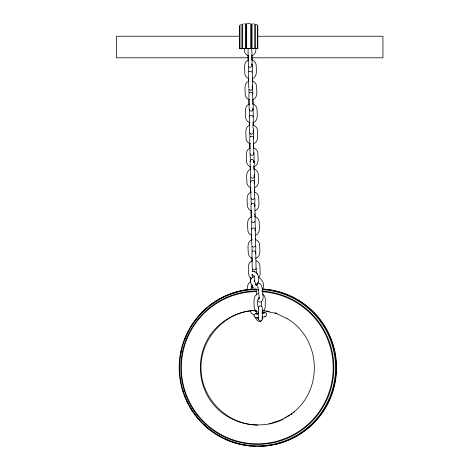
<?xml version="1.0" encoding="UTF-8"?>
<svg xmlns="http://www.w3.org/2000/svg" width="470" height="470" viewBox="0 0 470 470"><rect width="100%" height="100%" fill="white"/><g stroke="black" fill="none" stroke-linecap="round" stroke-linejoin="round"><path stroke-width="0.7" d="M258.594 318.648C258.993 316.41 256.379 301.235 262.36 307.169M258.594 318.037L258.659 319.659L259.552 320.834L261.003 321.028L262.166 320.129L262.425 307.797M248.765 88.325L248.471 73.273M249.171 109.387L248.883 94.329M249.617 132.364L249.364 116.648M250.022 153.42L249.729 138.368M250.463 176.397L250.175 161.339M250.874 197.459L250.581 182.401M251.315 220.43L251.027 205.378M251.791 245.052L251.503 229.995M252.231 267.965L251.944 252.913M254.834 205.613C255.369 203.257 251.591 202.3 251.068 204.72M255.145 220.359L254.84 205.149L254.605 206.118M255.751 253.148C256.291 250.792 252.508 249.834 251.985 252.255M248.389 66.017L248.031 50.361M249.682 132.969C252.208 136.911 254.681 131.224 253.4 128.657C251.614 128.01 256.279 111.519 249.547 116.184M253.542 138.245C253.724 136.306 250.81 135.483 249.958 137.24M254.693 197.488L254.323 181.673L253.406 180.521L252.449 180.28L251.103 180.874L250.569 182.248M255.615 245.082L255.245 229.266L254.329 228.114L253.365 227.874L252.02 228.467L251.485 229.842M256.056 268L255.762 252.684L255.521 253.653M247.267 290.072C247.261 287.07 247.479 283.281 250.616 281.8M250.522 277.741L250.381 281.659M251.156 289.473L251.427 286.23L251.368 286.577L252.508 285.143M256.215 285.255L256.332 283.904M250.163 161.187C251.844 156.316 255.668 162.074 254.106 165.035C253.066 165.37 257.102 183.153 250.534 177.002M253.495 138.638L253.547 138.139L253.788 153.954L253.307 154.83L251.967 155.423L250.598 154.883L250.087 154.025M253.653 138.679L253.489 130.037M255.422 230.312L255.057 221.217M258.594 319.159L258.659 318.66M252.396 285.073L252.314 285.619L252.478 285.043M254.852 280.925L254.658 281.154L254.74 277.882L254.135 275.996L254.605 276.63M254.658 281.113L254.734 280.784L254.593 281.248M248.072 49.703L248.254 49.233M254.158 183.141L254.399 182.172L254.393 183.23M254.64 197.988C254.276 199.85 251.374 199.909 250.939 198.064M255.081 220.965C254.722 222.827 251.814 222.886 251.385 221.035M255.081 230.735L255.316 229.765L255.31 230.823M255.557 245.587C255.234 247.197 252.848 247.567 252.061 246.121M256.003 268.499C255.639 270.362 252.737 270.414 252.302 268.57M254.323 183.177L254.429 174.687M254.769 206.154L254.887 198.34M251.773 221.276L251.662 229.765M255.686 253.683L255.803 245.869M261.661 320.188C259.751 324.041 255.674 319.383 255.204 316.945M210.29 334.987C195.972 355.696 197.294 385.1 213.409 404.447C229.489 423.881 258.195 430.332 281.189 420.18M256.667 285.09C261.949 278.328 263.259 293.715 262.883 295.278C264.028 298.05 261.737 304.66 258.277 301.223M248.701 72.145C249.429 70.67 251.832 70.941 252.214 72.544M249.106 93.207C249.834 91.726 252.237 92.002 252.625 93.606M253.459 162.491L253.994 161.11L253.988 162.168M253.624 162.514L254.17 161.034L253.929 153.014M258.882 277.418L260.022 275.209L260.18 273.84L259.816 264.569L258.277 262.019L256.132 260.762M262.836 288.427C265.192 285.09 262.213 279.45 258.988 277.588M258.124 318.648L258.124 317.62M210.284 334.993C220.753 320.452 237.996 310.4 256.109 310.564M263.529 313.402L264.639 312.697L261.884 313.19M291.653 413.753C323.654 390.505 321.333 339.046 287.393 318.754M293.627 412.66L294.696 411.667M257.237 283.968C260.597 280.096 258.212 270.573 252.355 271.443M259.328 298.62L258.741 299.331L259.14 296.541L257.877 286.835L257.983 287.158M262.63 311.451L263.764 310.505L265.174 307.915L265.315 298.75L264.592 296.088L262.477 293.991M291.659 413.747L280.984 420.045L269.21 423.899M281.882 419.957L283.14 419.211M285.026 418.1L286.277 417.36M287.534 416.62L289.42 415.509M290.677 414.769L291.929 414.023M254.728 24.088L254.728 48.527L254.082 48.486L257.795 48.31L257.795 25.762M256.855 284.186L255.469 284.438M258.153 293.603C252.613 295.489 254.223 302.551 254.153 306.928C254.194 309.36 255.944 311.634 258.33 312.203M259.37 297.269C256.291 298.967 257.801 306.129 258.459 308.014M240.54 24.687L240.869 24.546M251.709 55.748C255.004 54.855 256.379 51.201 255.815 48.069M248.348 60.137C242.978 62.146 244.935 69.102 244.811 73.367C244.905 75.664 246.48 77.861 248.701 78.537M252.155 78.666C257.907 76.921 256.191 69.636 256.15 65.23C256.062 62.727 254.205 60.495 251.791 59.878M248.753 81.198C243.384 83.208 245.34 90.164 245.217 94.429C245.317 96.726 246.885 98.923 249.112 99.599M252.56 99.722C258.318 97.983 256.596 90.698 256.555 86.292C256.467 83.789 254.611 81.557 252.196 80.94M249.2 104.17C243.83 106.185 245.781 113.141 245.663 117.4C245.745 119.903 247.602 122.141 250.022 122.758M253.001 122.699C258.759 120.954 257.043 113.669 256.996 109.269C256.914 106.766 255.057 104.528 252.643 103.911M249.605 125.231C244.236 127.241 246.192 134.203 246.069 138.462C246.157 140.965 248.013 143.203 250.428 143.82M253.412 143.761C259.164 142.016 257.448 134.731 257.407 130.325C257.319 127.822 255.463 125.59 253.048 124.973M250.046 148.209C244.682 150.218 246.633 157.174 246.509 161.439C246.597 163.942 248.454 166.174 250.868 166.791M253.853 166.733C259.61 164.993 257.889 157.703 257.848 153.302C257.766 150.8 255.909 148.567 253.489 147.95M250.915 169.065C245.158 170.81 246.879 178.095 246.92 182.495C247.014 184.798 248.589 186.989 250.81 187.671M254.722 187.595C260.086 185.585 258.136 178.624 258.259 174.364C258.171 171.861 256.315 169.623 253.9 169.006M251.356 192.042C245.599 193.781 247.32 201.072 247.361 205.472C247.461 207.775 249.03 209.967 251.256 210.642M255.163 210.566C260.533 208.557 258.576 201.601 258.7 197.335C258.612 194.833 256.755 192.6 254.341 191.983M251.832 216.658C246.074 218.403 247.796 225.688 247.837 230.094C247.937 232.392 249.505 234.583 251.732 235.264M255.639 235.188C261.009 233.179 259.052 226.217 259.176 221.958C259.088 219.455 257.231 217.216 254.816 216.605M252.278 239.577C246.521 241.316 248.236 248.601 248.283 253.007C248.377 255.304 249.952 257.501 252.173 258.177M255.621 258.3C261.379 256.561 259.657 249.276 259.616 244.87C259.534 242.367 257.678 240.135 255.257 239.518M252.226 260.838C250.028 261.602 248.542 263.852 248.536 266.155C249.112 270.15 247.144 275.878 251.244 278.575M239.959 25.069L239.959 48.398L239.653 48.31L239.653 25.762M253.835 276.989C248.36 278.14 250.939 285.014 253.371 287.863M254.793 280.713L254.205 280.96L254.293 280.449L256.315 285.425L256.103 285.178L257.507 286.019M256.185 317.544L256.591 317.456M257.448 313.414C251.826 313.143 253.671 319.782 258.823 317.485M262.454 316.974C265.738 318.102 269.245 313.008 264.692 312.632M243.877 23.894L244.476 23.806M262.002 312.756L265.186 312.62M258.253 313.696L255.562 313.825L256.896 314.166M242.726 24.088L242.726 48.527A39.827 5.699 0 0 0 245.087 48.569L246.674 48.516M242.726 48.527L243.366 48.486L239.959 48.398M247.355 23.518L249.752 23.512M264.769 316.428L265.262 316.416M251.256 287.628L252.572 287.928M262.936 312.668L263.412 312.662M257.407 317.585L257.889 317.573M250.78 48.516L252.367 48.569A39.827 5.699 0 0 0 254.728 48.527M239.77 36.231L116.431 36.231L116.431 57.804L248.583 57.804M258.13 36.231L382.944 36.231L382.944 57.804L251.52 57.804M239.653 48.31L242.109 48.31A27.125 3.877 0 0 0 248.724 48.439A27.125 3.877 0 0 0 255.345 48.31L257.795 48.31M256.279 310.47C225.388 310.482 199.28 339.534 201.072 370.143C202.094 399.67 228.203 425.033 257.777 425.027M262.842 310.535L265.027 310.553M262.671 310.629L276.201 313.431L287.399 318.76M258.993 289.996L256.538 289.708M253.277 23.847L253.865 23.935M255.833 311.493L254.117 310.459M266.443 310.882L269.287 311.539M274.968 312.85L277.1 313.343M256.197 24.417L256.908 24.687M257.472 48.392L257.495 25.069M248.26 55.625C245.164 54.731 243.959 51.242 244.324 48.298M254.047 315.018L251.65 313.502L250.24 311.075M254.205 271.731L254.617 271.966M252.819 287.887L251.556 286.471M255.78 311.028L255.022 310.441L257.272 313.649M252.701 274.862L252.32 274.58L254.405 276.366M251.72 64.102L252.325 65.559L252.455 72.292M251.556 64.09C253.618 65.988 249.987 68.931 248.589 66.481M251.996 87.003C254.064 88.9 250.428 91.844 249.03 89.394M257.125 273.658L257.401 274.022M257.472 274.116L257.725 274.457M257.989 282.423L258.183 282.734M257.49 314.06L257.319 313.731L257.548 314.348M252.108 274.926L251.92 274.556L252.725 277.412M252.437 85.552L252.872 94.023M251.573 49.168L251.773 49.632M249.235 109.992C256.038 116.125 251.955 96.327 252.696 94.1M253.16 131.435L253.436 132.393L253.365 130.396M254.012 175.469L254.276 176.274M262.166 318.196L262.36 318.66M250.663 278.187L250.827 279.221M253.083 108.981L253.318 117.001M252.919 108.923L252.995 109.416L252.966 108.858M253.771 152.956L253.829 153.296M258.594 307.668L258.659 308.167M256.232 290.36L256.796 295.089M251.85 50.125L252.143 65.448L252.114 64.883M252.29 73.044L252.584 88.36L252.513 86.362M251.215 217.61L251.074 210.349M256.238 268.276L256.332 272.994M251.908 55.254L252.002 60.131M252.349 78.167L252.419 81.651M252.76 99.229L252.854 104.105M253.201 122.206L253.254 124.991M253.612 143.262L253.706 148.138M254.053 166.239L254.117 169.723M254.499 189.387L254.552 192.171M254.969 213.756L255.022 216.541M255.445 238.378L255.474 239.77M248.507 66.305L248.624 72.368M248.953 89.388L249.03 93.43M249.341 109.669L249.476 116.401M249.787 132.752L249.881 137.463M250.193 153.702L250.34 161.11M250.651 177.46L250.745 182.172M251.056 198.411L251.174 204.474M251.973 245.945L252.09 252.008M252.419 269.028L252.472 271.719M248.078 55.331L248.172 60.201M248.524 78.243L248.589 81.727M248.93 99.305L249.035 104.875M249.37 122.276L249.441 125.76M249.782 143.338L249.887 148.908M250.222 166.315L250.275 169.1M250.628 187.377L250.739 192.947M251.55 234.971L251.656 240.54M251.991 257.883L252.061 261.367M261.49 301.217L261.508 306.352M262.425 316.322L262.425 319.159M255.545 24.246L255.545 48.504M252.055 23.694L252.055 48.575M251.286 24.158L251.286 48.516M250.78 23.541L250.78 48.598L248.724 48.598L246.674 48.598L246.674 23.541M246.163 24.158L246.163 48.516M245.393 23.694L245.393 48.575M241.903 24.246L241.903 48.504M255.204 446.283A78.719 78.519 84.2 0 1 253.083 446.177M251.667 446.077A78.719 78.519 84.2 0 1 248.836 445.789M247.42 445.607A78.719 78.519 84.2 0 1 241.145 444.485M239.77 444.168A78.719 78.519 84.2 0 1 224.419 438.739M223.15 438.122A78.719 78.519 84.2 0 1 218.162 435.408M216.94 434.674A78.719 78.519 84.2 0 1 215.143 433.528M213.956 432.735A78.719 78.519 84.2 0 1 212.211 431.513M211.071 430.679A78.719 78.519 84.2 0 1 204.033 424.733M199.58 420.139A78.719 78.519 84.2 0 1 196.836 416.902M195.961 415.786A78.719 78.519 84.2 0 1 194.269 413.506M193.047 411.755A78.719 78.519 84.2 0 1 191.872 409.963M191.12 408.753A78.719 78.519 84.2 0 1 189.674 406.303M188.335 403.812A78.719 78.519 84.2 0 1 186.196 399.336M185.092 396.709A78.719 78.519 84.2 0 1 184.334 394.712M183.623 392.691A78.719 78.519 84.2 0 1 182.971 390.664M180.797 381.711A78.719 78.519 84.2 0 1 180.556 380.306M179.575 370.413A78.719 78.519 84.2 0 1 179.522 368.286M179.681 362.593A78.719 78.519 84.2 0 1 179.781 361.171M180.927 352.741A78.719 78.519 84.2 0 1 181.355 350.655M184.593 339.745A78.719 78.519 84.2 0 1 185.368 337.771M185.638 337.119A78.719 78.519 84.2 0 1 186.196 335.821M186.778 334.528A78.719 78.519 84.2 0 1 188.341 331.332M190.409 327.59A78.719 78.519 84.2 0 1 192.277 324.57M193.458 322.814A78.719 78.519 84.2 0 1 195.109 320.517M195.966 319.383A78.719 78.519 84.2 0 1 197.747 317.162M199.133 315.54A78.719 78.519 84.2 0 1 200.567 313.954M202.541 311.91A78.719 78.519 84.2 0 1 204.056 310.429M204.567 309.947A78.719 78.519 84.2 0 1 207.211 307.597M209.967 305.353A78.719 78.519 84.2 0 1 214.59 302.034M215.777 301.258A78.719 78.519 84.2 0 1 218.18 299.778M218.791 299.425A78.719 78.519 84.2 0 1 249.57 289.356M262.319 289.021A78.719 78.519 84.2 0 1 290.995 439.086M290.354 439.38A78.719 78.519 84.2 0 1 274.216 444.661M272.142 445.066A78.719 78.519 84.2 0 1 268.64 445.625M267.23 445.801A78.719 78.519 84.2 0 1 259.434 446.324M329.881 398.26A78.155 77.955 84.2 0 1 328.988 400.287M308.208 427.553A78.155 77.955 84.2 0 1 307.069 428.487M261.949 289.056A78.719 78.519 84.2 0 1 324.453 409.1A78.719 78.519 84.2 0 1 189.434 406.562A78.719 78.519 84.2 0 1 256.262 288.95M261.996 291.124A76.716 76.516 84.2 0 1 322.167 408.448A76.716 76.516 84.2 0 1 190.644 405.299A76.716 76.516 84.2 0 1 256.215 290.989M261.89 291.735A76.111 75.917 84.2 0 1 321.457 408.336A76.111 75.917 84.2 0 1 190.861 404.588A76.111 75.917 84.2 0 1 256.867 291.594M262.325 289.661A78.155 77.955 84.2 0 1 323.624 409.188A78.155 77.955 84.2 0 1 189.633 405.98A78.155 77.955 84.2 0 1 256.432 289.52M258.136 318.554L258.071 318.954L258.136 318.554"/></g></svg>
